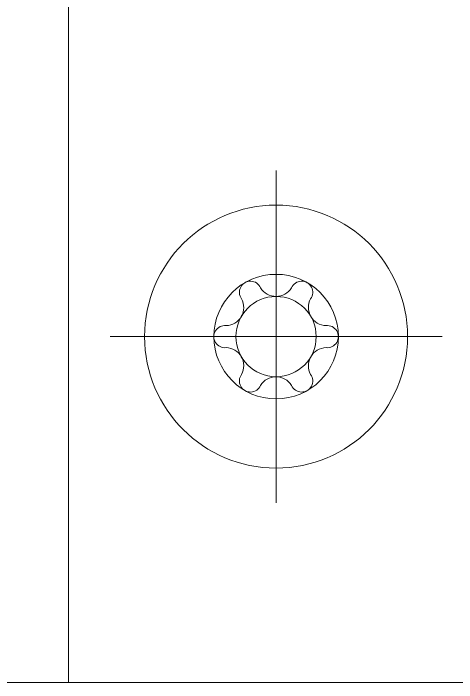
# Model space of a CAD drawing. Header units: millimetres. Extents: x 1459 to 16731, y 971 to 8404.
# Drawn here: x 5662.52 to 5678.54, y 1966.46 to 1990.64 of the extents above; entities that cross this region are included whole.
import ezdxf

# ---------------------------------------------------------------- set-up
doc = ezdxf.new("R2010")
doc.units = ezdxf.units.MM
doc.header["$LTSCALE"] = 0.5
doc.linetypes.add('CENTER', pattern=[50.8, 31.75, -6.35, 6.35, -6.35])
doc.layers.get('0').update_dxf_attribs({"lineweight": 20})
doc.layers.add('Quincaillerie', color=150, linetype='Continuous', lineweight=20)

# ---------------------------------------------------------------- blocks, each defined once
blk = doc.blocks.new('Tête vis T25 ST4.8 Auto foreuse')
at = {"color": 1, "linetype": 'CENTER', "lineweight": 18}
for points in [[(0, 6), (0, -6)], [(-6, 0), (6, 0)]]:
    blk.add_lwpolyline(points, dxfattribs=at)
at = {"lineweight": 18}
blk.add_lwpolyline([(0.559, -1.764, 1.114641), (1.248, -1.366, -0.560869), (1.807, -0.398, 1.114641), (1.807, 0.398, -0.560869), (1.248, 1.366, 1.114641), (0.559, 1.764, -0.560869), (-0.559, 1.764, 1.114641), (-1.248, 1.366, -0.560869), (-1.807, 0.398, 1.114641), (-1.807, -0.398, -0.560869), (-1.248, -1.366, 1.114641), (-0.559, -1.764, -0.560869)], format="xyb", close=True, dxfattribs=at)
for radius in [4.75, 2.25, 1.45]:
    blk.add_circle((0, 0), radius, dxfattribs=at)

msp = doc.modelspace()

# ---------------------------------------------------------------- linework, layer by layer
at = {"layer": 'Quincaillerie', "lineweight": 20}
for points in [[(5589.513, 2046.464), (5664.513, 2046.464), (5664.513, 1966.464), (5589.513, 1966.464)], [(5699.513, 1966.464), (5664.513, 1966.464), (5664.513, 2046.464), (5699.513, 2046.464)]]:
    msp.add_lwpolyline(points, close=True, dxfattribs=at)

# ---------------------------------------------------------------- block references
msp.add_blockref('Tête vis T25 ST4.8 Auto foreuse', (5672.013, 1978.964), dxfattribs=at)

doc.saveas('drawing.dxf')
